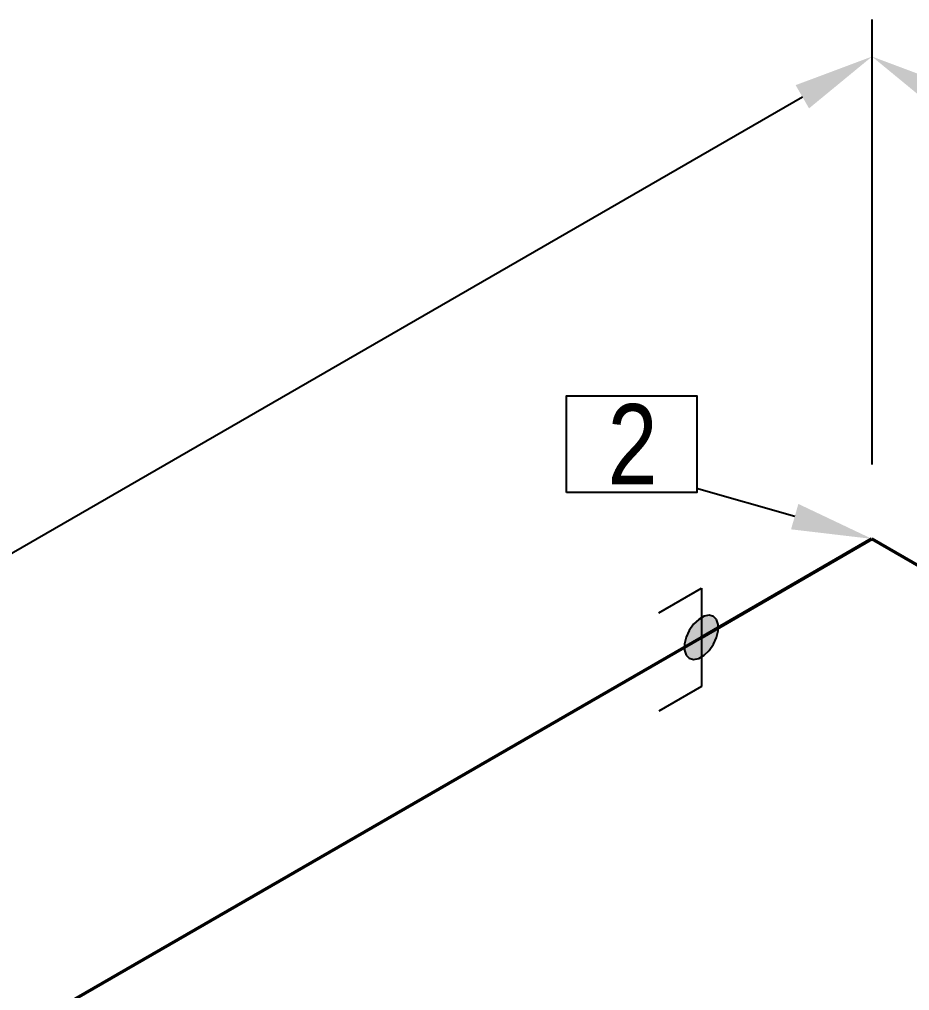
# Model space of a CAD drawing. Header units: millimetres. Extents: x 0 to 594, y 0 to 420.
# Drawn here: x 128.57 to 156.23, y 361.43 to 391.63 of the extents above; entities that cross this region are included whole.
import ezdxf
from ezdxf import colors
from ezdxf.entities.mleader import LeaderData, LeaderLine
from ezdxf.enums import TextEntityAlignment as Align
from ezdxf.math import Vec2, Vec3

# ---------------------------------------------------------------- set-up
doc = ezdxf.new("R2010")
doc.units = ezdxf.units.MM
doc.header["$LTSCALE"] = 0.25
for name, color, linetype in [('용접', 1, 'Continuous'), ('주석', 7, 'Continuous'), ('치수', 1, 'Continuous')]:
    doc.layers.add(name, color=color, linetype=linetype)
doc.layers.add('파이프 작은 보어', color=30, linetype='Continuous', lineweight=50)
doc.styles.add('AdskIsoAnnotation', font='arial.ttf', dxfattribs={"width": 0.8, "height": 1})
doc.styles.add('AdskIsoMetric', font='arial.ttf', dxfattribs={"width": 0.8, "height": 2.5})
doc.styles.add('AdskIsoMetric-30', font='arial.ttf', dxfattribs={"width": 0.8, "height": 2.5})
doc.styles.add('AdskIsoMetric30', font='arial.ttf', dxfattribs={"width": 0.8, "oblique": 30, "height": 2.5})
doc.styles.get("Standard").update_dxf_attribs({"font": 'arial.ttf'})
doc.dimstyles.new('AdskIsoMetric', dxfattribs={"dimtxt": 2.5, "dimasz": 2.5, "dimexe": 1, "dimexo": 2, "dimgap": 0.8, "dimtad": 1, "dimdec": 0, "dimrnd": 1, "dimzin": 0, "dimdsep": 46, "dimtxsty": 'AdskIsoMetric', "dimcen": 0, "dimclrt": 7, "dimadec": 0, "dimazin": 0, "dimtfac": 1, "dimtdec": 0, "dimtmove": 1, "dimatfit": 3, "dimfxl": 0, "dimfrac": 2, "dimtolj": 1, "dimtzin": 0, "dimarcsym": 0})

# ---------------------------------------------------------------- blocks, each defined once
blk = doc.blocks.new('*D35')
at = {"layer": 'Defpoints', "color": 0}
for p in [(155.067, 375.475), (202.293, 363.209), (202.293, 348.209)]:
    blk.add_point(p, dxfattribs=at)
at = {"layer": '치수', "color": 0, "lineweight": -2}
for p, q in [((155.067, 377.785), (155.067, 391.63)), ((157.232, 389.225), (200.128, 364.459)), ((202.293, 350.519), (202.293, 364.364))]:
    blk.add_line(p, q, dxfattribs=at)
at = {"layer": '치수', "color": 0}
for points in [[(157.44, 389.586), (157.024, 388.864), (155.067, 390.475)], [(200.337, 364.82), (199.92, 364.098), (202.293, 363.209)]]:
    blk.add_solid(points, dxfattribs=at)
at = {"layer": '치수', "color": 7, "insert": (178.68, 379.46), "char_height": 2.5, "attachment_point": 5, "rotation": 330, "style": 'AdskIsoMetric-30'}
blk.add_mtext('\\A1;188', dxfattribs=at)
blk = doc.blocks.new('*D36')
at = {"layer": 'Defpoints', "color": 0}
for p in [(155.067, 390.475), (155.067, 375.475), (37.569, 307.638)]:
    blk.add_point(p, dxfattribs=at)
at = {"layer": '치수', "color": 0, "lineweight": -2}
for p, q in [((155.067, 377.785), (155.067, 391.63)), ((39.734, 323.888), (152.902, 389.225)), ((37.569, 309.947), (37.569, 323.793))]:
    blk.add_line(p, q, dxfattribs=at)
at = {"layer": '치수', "color": 0}
for points in [[(152.693, 389.586), (153.11, 388.864), (155.067, 390.475)], [(39.526, 324.249), (39.942, 323.527), (37.569, 322.638)]]:
    blk.add_solid(points, dxfattribs=at)
at = {"layer": '치수', "color": 7, "insert": (96.098, 359.046), "char_height": 2.5, "attachment_point": 5, "rotation": 30, "style": 'AdskIsoMetric30'}
blk.add_mtext('\\A1;4196', dxfattribs=at)
blk = doc.blocks.new('엘보우-8-Iso2DSkew90')
at = {"color": 0, "linetype": 'ByBlock', "lineweight": -2, "extrusion": (-6.1894e-11, -0.816497, -0.57735)}
for p, q in [((-5.303, -3.062), (0, 0)), ((0, 0), (5.303, -3.062)), ((0, 0), (0, 0))]:
    blk.add_line(p, q, dxfattribs=at)
blk = doc.blocks.new('SocketWeld-1-IsoLeft')
blk.add_hatch(color=256).paths.add_polyline_path([(-0.0294, -0.0234), (-0.0291, -0.0234), (-0.0288, -0.0235), (-0.0285, -0.0236), (-0.0283, -0.0237), (-0.028, -0.0238), (-0.0277, -0.0239), (-0.0274, -0.0239), (-0.0271, -0.024), (-0.0268, -0.0241), (-0.0265, -0.0242), (-0.0263, -0.0243), (-0.026, -0.0244), (-0.0257, -0.0244), (-0.0254, -0.0245), (-0.0251, -0.0246), (-0.0248, -0.0247), (-0.0246, -0.0248), (-0.0243, -0.0249), (-0.024, -0.0249), (-0.0237, -0.025), (-0.0234, -0.0251), (-0.0231, -0.0252), (-0.0228, -0.0253), (-0.0226, -0.0254), (-0.0223, -0.0254), (-0.022, -0.0255), (-0.0217, -0.0256), (-0.0214, -0.0257), (-0.0211, -0.0258), (-0.0209, -0.0259), (-0.0206, -0.0259), (-0.0203, -0.026), (-0.02, -0.0261), (-0.0197, -0.0262), (-0.0194, -0.0263), (-0.0191, -0.0264), (-0.0189, -0.0265), (-0.0186, -0.0265), (-0.0183, -0.0266), (-0.018, -0.0267), (-0.0177, -0.0268), (-0.0174, -0.0269), (-0.0172, -0.027), (-0.0169, -0.027), (-0.0166, -0.0271), (-0.0163, -0.0272), (-0.016, -0.0273), (-0.0157, -0.0274), (-0.0155, -0.0275), (-0.0155, -0.0275), (-0.0151, -0.0275), (-0.0148, -0.0275), (-0.0145, -0.0275), (-0.0142, -0.0276), (-0.0139, -0.0276), (-0.0136, -0.0276), (-0.0132, -0.0277), (-0.0129, -0.0277), (-0.0126, -0.0277), (-0.0123, -0.0277), (-0.012, -0.0278), (-0.0117, -0.0278), (-0.0114, -0.0278), (-0.011, -0.0279), (-0.0107, -0.0279), (-0.0104, -0.0279), (-0.0101, -0.0279), (-0.0098, -0.028), (-0.0095, -0.028), (-0.0091, -0.028), (-0.0088, -0.0281), (-0.0085, -0.0281), (-0.0082, -0.0281), (-0.0079, -0.0281), (-0.0076, -0.0282), (-0.0073, -0.0282), (-0.0069, -0.0282), (-0.0066, -0.0283), (-0.0063, -0.0283), (-0.006, -0.0283), (-0.0057, -0.0283), (-0.0054, -0.0284), (-0.005, -0.0284), (-0.0047, -0.0284), (-0.0044, -0.0285), (-0.0041, -0.0285), (-0.0038, -0.0285), (-0.0035, -0.0286), (-0.0032, -0.0286), (-0.0028, -0.0286), (-0.0025, -0.0286), (-0.0022, -0.0287), (-0.0019, -0.0287), (-0.0016, -0.0287), (-0.0013, -0.0288), (-0.0009, -0.0288), (-0.0006, -0.0288), (-0.0003, -0.0288), (0, -0.0289), (0, -0.0289), (0.0003, -0.0288), (0.0006, -0.0288), (0.0009, -0.0288), (0.0013, -0.0288), (0.0016, -0.0287), (0.0019, -0.0287), (0.0022, -0.0287), (0.0025, -0.0286), (0.0028, -0.0286), (0.0032, -0.0286), (0.0035, -0.0286), (0.0038, -0.0285), (0.0041, -0.0285), (0.0044, -0.0285), (0.0047, -0.0284), (0.005, -0.0284), (0.0054, -0.0284), (0.0057, -0.0283), (0.006, -0.0283), (0.0063, -0.0283), (0.0066, -0.0283), (0.0069, -0.0282), (0.0073, -0.0282), (0.0076, -0.0282), (0.0079, -0.0281), (0.0082, -0.0281), (0.0085, -0.0281), (0.0088, -0.0281), (0.0091, -0.028), (0.0095, -0.028), (0.0098, -0.028), (0.0101, -0.0279), (0.0104, -0.0279), (0.0107, -0.0279), (0.011, -0.0279), (0.0114, -0.0278), (0.0117, -0.0278), (0.012, -0.0278), (0.0123, -0.0277), (0.0126, -0.0277), (0.0129, -0.0277), (0.0132, -0.0277), (0.0136, -0.0276), (0.0139, -0.0276), (0.0142, -0.0276), (0.0145, -0.0275), (0.0148, -0.0275), (0.0151, -0.0275), (0.0155, -0.0275), (0.0155, -0.0275), (0.0157, -0.0274), (0.016, -0.0273), (0.0163, -0.0272), (0.0166, -0.0271), (0.0169, -0.027), (0.0172, -0.027), (0.0174, -0.0269), (0.0177, -0.0268), (0.018, -0.0267), (0.0183, -0.0266), (0.0186, -0.0265), (0.0189, -0.0265), (0.0191, -0.0264), (0.0194, -0.0263), (0.0197, -0.0262), (0.02, -0.0261), (0.0203, -0.026), (0.0206, -0.0259), (0.0209, -0.0259), (0.0211, -0.0258), (0.0214, -0.0257), (0.0217, -0.0256), (0.022, -0.0255), (0.0223, -0.0254), (0.0226, -0.0254), (0.0228, -0.0253), (0.0231, -0.0252), (0.0234, -0.0251), (0.0237, -0.025), (0.024, -0.0249), (0.0243, -0.0249), (0.0246, -0.0248), (0.0248, -0.0247), (0.0251, -0.0246), (0.0254, -0.0245), (0.0257, -0.0244), (0.026, -0.0244), (0.0263, -0.0243), (0.0265, -0.0242), (0.0268, -0.0241), (0.0271, -0.024), (0.0274, -0.0239), (0.0277, -0.0239), (0.028, -0.0238), (0.0283, -0.0237), (0.0285, -0.0236), (0.0288, -0.0235), (0.0291, -0.0234), (0.0294, -0.0234), (0.0294, -0.0234), (0.0296, -0.0232), (0.0298, -0.0231), (0.0301, -0.023), (0.0303, -0.0228), (0.0305, -0.0227), (0.0307, -0.0226), (0.031, -0.0224), (0.0312, -0.0223), (0.0314, -0.0222), (0.0316, -0.0221), (0.0319, -0.0219), (0.0321, -0.0218), (0.0323, -0.0217), (0.0325, -0.0215), (0.0328, -0.0214), (0.033, -0.0213), (0.0332, -0.0211), (0.0335, -0.021), (0.0337, -0.0209), (0.0339, -0.0207), (0.0341, -0.0206), (0.0344, -0.0205), (0.0346, -0.0204), (0.0348, -0.0202), (0.035, -0.0201), (0.0353, -0.02), (0.0355, -0.0198), (0.0357, -0.0197), (0.0359, -0.0196), (0.0362, -0.0194), (0.0364, -0.0193), (0.0366, -0.0192), (0.0368, -0.0191), (0.0371, -0.0189), (0.0373, -0.0188), (0.0375, -0.0187), (0.0377, -0.0185), (0.038, -0.0184), (0.0382, -0.0183), (0.0384, -0.0181), (0.0386, -0.018), (0.0389, -0.0179), (0.0391, -0.0177), (0.0393, -0.0176), (0.0395, -0.0175), (0.0398, -0.0174), (0.04, -0.0172), (0.0402, -0.0171), (0.0405, -0.017), (0.0405, -0.017), (0.0406, -0.0168), (0.0407, -0.0166), (0.0409, -0.0165), (0.041, -0.0163), (0.0412, -0.0161), (0.0413, -0.016), (0.0415, -0.0158), (0.0416, -0.0157), (0.0418, -0.0155), (0.0419, -0.0153), (0.042, -0.0152), (0.0422, -0.015), (0.0423, -0.0148), (0.0425, -0.0147), (0.0426, -0.0145), (0.0428, -0.0143), (0.0429, -0.0142), (0.0431, -0.014), (0.0432, -0.0138), (0.0433, -0.0137), (0.0435, -0.0135), (0.0436, -0.0134), (0.0438, -0.0132), (0.0439, -0.013), (0.0441, -0.0129), (0.0442, -0.0127), (0.0444, -0.0125), (0.0445, -0.0124), (0.0447, -0.0122), (0.0448, -0.012), (0.0449, -0.0119), (0.0451, -0.0117), (0.0452, -0.0115), (0.0454, -0.0114), (0.0455, -0.0112), (0.0457, -0.0111), (0.0458, -0.0109), (0.046, -0.0107), (0.0461, -0.0106), (0.0462, -0.0104), (0.0464, -0.0102), (0.0465, -0.0101), (0.0467, -0.0099), (0.0468, -0.0097), (0.047, -0.0096), (0.0471, -0.0094), (0.0473, -0.0092), (0.0474, -0.0091), (0.0476, -0.0089), (0.0476, -0.0089), (0.0476, -0.0087), (0.0477, -0.0086), (0.0477, -0.0084), (0.0478, -0.0082), (0.0478, -0.008), (0.0479, -0.0078), (0.0479, -0.0076), (0.048, -0.0075), (0.048, -0.0073), (0.0481, -0.0071), (0.0481, -0.0069), (0.0482, -0.0067), (0.0482, -0.0066), (0.0483, -0.0064), (0.0483, -0.0062), (0.0484, -0.006), (0.0484, -0.0058), (0.0485, -0.0056), (0.0485, -0.0055), (0.0486, -0.0053), (0.0486, -0.0051), (0.0487, -0.0049), (0.0487, -0.0047), (0.0488, -0.0046), (0.0488, -0.0044), (0.0489, -0.0042), (0.0489, -0.004), (0.049, -0.0038), (0.049, -0.0036), (0.0491, -0.0035), (0.0491, -0.0033), (0.0492, -0.0031), (0.0492, -0.0029), (0.0493, -0.0027), (0.0493, -0.0025), (0.0494, -0.0024), (0.0494, -0.0022), (0.0495, -0.002), (0.0495, -0.0018), (0.0496, -0.0016), (0.0496, -0.0015), (0.0497, -0.0013), (0.0497, -0.0011), (0.0498, -0.0009), (0.0498, -0.0007), (0.0499, -0.0005), (0.0499, -0.0004), (0.05, -0.0002), (0.05, 0), (0.05, 0), (0.05, 0.0002), (0.0499, 0.0004), (0.0499, 0.0005), (0.0498, 0.0007), (0.0498, 0.0009), (0.0497, 0.0011), (0.0497, 0.0013), (0.0496, 0.0015), (0.0496, 0.0016), (0.0495, 0.0018), (0.0495, 0.002), (0.0494, 0.0022), (0.0494, 0.0024), (0.0493, 0.0025), (0.0493, 0.0027), (0.0492, 0.0029), (0.0492, 0.0031), (0.0491, 0.0033), (0.0491, 0.0035), (0.049, 0.0036), (0.049, 0.0038), (0.0489, 0.004), (0.0489, 0.0042), (0.0488, 0.0044), (0.0488, 0.0046), (0.0487, 0.0047), (0.0487, 0.0049), (0.0486, 0.0051), (0.0486, 0.0053), (0.0485, 0.0055), (0.0485, 0.0056), (0.0484, 0.0058), (0.0484, 0.006), (0.0483, 0.0062), (0.0483, 0.0064), (0.0482, 0.0066), (0.0482, 0.0067), (0.0481, 0.0069), (0.0481, 0.0071), (0.048, 0.0073), (0.048, 0.0075), (0.0479, 0.0076), (0.0479, 0.0078), (0.0478, 0.008), (0.0478, 0.0082), (0.0477, 0.0084), (0.0477, 0.0086), (0.0476, 0.0087), (0.0476, 0.0089), (0.0476, 0.0089), (0.0474, 0.0091), (0.0473, 0.0092), (0.0471, 0.0094), (0.047, 0.0096), (0.0468, 0.0097), (0.0467, 0.0099), (0.0465, 0.0101), (0.0464, 0.0102), (0.0462, 0.0104), (0.0461, 0.0106), (0.046, 0.0107), (0.0458, 0.0109), (0.0457, 0.0111), (0.0455, 0.0112), (0.0454, 0.0114), (0.0452, 0.0115), (0.0451, 0.0117), (0.0449, 0.0119), (0.0448, 0.012), (0.0447, 0.0122), (0.0445, 0.0124), (0.0444, 0.0125), (0.0442, 0.0127), (0.0441, 0.0129), (0.0439, 0.013), (0.0438, 0.0132), (0.0436, 0.0134), (0.0435, 0.0135), (0.0433, 0.0137), (0.0432, 0.0138), (0.0431, 0.014), (0.0429, 0.0142), (0.0428, 0.0143), (0.0426, 0.0145), (0.0425, 0.0147), (0.0423, 0.0148), (0.0422, 0.015), (0.042, 0.0152), (0.0419, 0.0153), (0.0418, 0.0155), (0.0416, 0.0157), (0.0415, 0.0158), (0.0413, 0.016), (0.0412, 0.0161), (0.041, 0.0163), (0.0409, 0.0165), (0.0407, 0.0166), (0.0406, 0.0168), (0.0405, 0.017), (0.0405, 0.017), (0.0402, 0.0171), (0.04, 0.0172), (0.0398, 0.0174), (0.0395, 0.0175), (0.0393, 0.0176), (0.0391, 0.0177), (0.0389, 0.0179), (0.0386, 0.018), (0.0384, 0.0181), (0.0382, 0.0183), (0.038, 0.0184), (0.0377, 0.0185), (0.0375, 0.0187), (0.0373, 0.0188), (0.0371, 0.0189), (0.0368, 0.0191), (0.0366, 0.0192), (0.0364, 0.0193), (0.0362, 0.0194), (0.0359, 0.0196), (0.0357, 0.0197), (0.0355, 0.0198), (0.0353, 0.02), (0.035, 0.0201), (0.0348, 0.0202), (0.0346, 0.0204), (0.0344, 0.0205), (0.0341, 0.0206), (0.0339, 0.0207), (0.0337, 0.0209), (0.0335, 0.021), (0.0332, 0.0211), (0.033, 0.0213), (0.0328, 0.0214), (0.0325, 0.0215), (0.0323, 0.0217), (0.0321, 0.0218), (0.0319, 0.0219), (0.0316, 0.0221), (0.0314, 0.0222), (0.0312, 0.0223), (0.031, 0.0224), (0.0307, 0.0226), (0.0305, 0.0227), (0.0303, 0.0228), (0.0301, 0.023), (0.0298, 0.0231), (0.0296, 0.0232), (0.0294, 0.0234), (0.0294, 0.0234), (0.0291, 0.0234), (0.0288, 0.0235), (0.0285, 0.0236), (0.0283, 0.0237), (0.028, 0.0238), (0.0277, 0.0239), (0.0274, 0.0239), (0.0271, 0.024), (0.0268, 0.0241), (0.0265, 0.0242), (0.0263, 0.0243), (0.026, 0.0244), (0.0257, 0.0244), (0.0254, 0.0245), (0.0251, 0.0246), (0.0248, 0.0247), (0.0246, 0.0248), (0.0243, 0.0249), (0.024, 0.0249), (0.0237, 0.025), (0.0234, 0.0251), (0.0231, 0.0252), (0.0228, 0.0253), (0.0226, 0.0254), (0.0223, 0.0254), (0.022, 0.0255), (0.0217, 0.0256), (0.0214, 0.0257), (0.0211, 0.0258), (0.0209, 0.0259), (0.0206, 0.0259), (0.0203, 0.026), (0.02, 0.0261), (0.0197, 0.0262), (0.0194, 0.0263), (0.0191, 0.0264), (0.0189, 0.0265), (0.0186, 0.0265), (0.0183, 0.0266), (0.018, 0.0267), (0.0177, 0.0268), (0.0174, 0.0269), (0.0172, 0.027), (0.0169, 0.027), (0.0166, 0.0271), (0.0163, 0.0272), (0.016, 0.0273), (0.0157, 0.0274), (0.0155, 0.0275), (0.0155, 0.0275), (0.0151, 0.0275), (0.0148, 0.0275), (0.0145, 0.0275), (0.0142, 0.0276), (0.0139, 0.0276), (0.0136, 0.0276), (0.0132, 0.0277), (0.0129, 0.0277), (0.0126, 0.0277), (0.0123, 0.0277), (0.012, 0.0278), (0.0117, 0.0278), (0.0114, 0.0278), (0.011, 0.0279), (0.0107, 0.0279), (0.0104, 0.0279), (0.0101, 0.0279), (0.0098, 0.028), (0.0095, 0.028), (0.0091, 0.028), (0.0088, 0.0281), (0.0085, 0.0281), (0.0082, 0.0281), (0.0079, 0.0281), (0.0076, 0.0282), (0.0073, 0.0282), (0.0069, 0.0282), (0.0066, 0.0283), (0.0063, 0.0283), (0.006, 0.0283), (0.0057, 0.0283), (0.0054, 0.0284), (0.005, 0.0284), (0.0047, 0.0284), (0.0044, 0.0285), (0.0041, 0.0285), (0.0038, 0.0285), (0.0035, 0.0286), (0.0032, 0.0286), (0.0028, 0.0286), (0.0025, 0.0286), (0.0022, 0.0287), (0.0019, 0.0287), (0.0016, 0.0287), (0.0013, 0.0288), (0.0009, 0.0288), (0.0006, 0.0288), (0.0003, 0.0288), (0, 0.0289), (0, 0.0289), (-0.0003, 0.0288), (-0.0006, 0.0288), (-0.0009, 0.0288), (-0.0013, 0.0288), (-0.0016, 0.0287), (-0.0019, 0.0287), (-0.0022, 0.0287), (-0.0025, 0.0286), (-0.0028, 0.0286), (-0.0032, 0.0286), (-0.0035, 0.0286), (-0.0038, 0.0285), (-0.0041, 0.0285), (-0.0044, 0.0285), (-0.0047, 0.0284), (-0.005, 0.0284), (-0.0054, 0.0284), (-0.0057, 0.0283), (-0.006, 0.0283), (-0.0063, 0.0283), (-0.0066, 0.0283), (-0.0069, 0.0282), (-0.0073, 0.0282), (-0.0076, 0.0282), (-0.0079, 0.0281), (-0.0082, 0.0281), (-0.0085, 0.0281), (-0.0088, 0.0281), (-0.0091, 0.028), (-0.0095, 0.028), (-0.0098, 0.028), (-0.0101, 0.0279), (-0.0104, 0.0279), (-0.0107, 0.0279), (-0.011, 0.0279), (-0.0114, 0.0278), (-0.0117, 0.0278), (-0.012, 0.0278), (-0.0123, 0.0277), (-0.0126, 0.0277), (-0.0129, 0.0277), (-0.0132, 0.0277), (-0.0136, 0.0276), (-0.0139, 0.0276), (-0.0142, 0.0276), (-0.0145, 0.0275), (-0.0148, 0.0275), (-0.0151, 0.0275), (-0.0155, 0.0275), (-0.0155, 0.0275), (-0.0157, 0.0274), (-0.016, 0.0273), (-0.0163, 0.0272), (-0.0166, 0.0271), (-0.0169, 0.027), (-0.0172, 0.027), (-0.0174, 0.0269), (-0.0177, 0.0268), (-0.018, 0.0267), (-0.0183, 0.0266), (-0.0186, 0.0265), (-0.0189, 0.0265), (-0.0191, 0.0264), (-0.0194, 0.0263), (-0.0197, 0.0262), (-0.02, 0.0261), (-0.0203, 0.026), (-0.0206, 0.0259), (-0.0209, 0.0259), (-0.0211, 0.0258), (-0.0214, 0.0257), (-0.0217, 0.0256), (-0.022, 0.0255), (-0.0223, 0.0254), (-0.0226, 0.0254), (-0.0228, 0.0253), (-0.0231, 0.0252), (-0.0234, 0.0251), (-0.0237, 0.025), (-0.024, 0.0249), (-0.0243, 0.0249), (-0.0246, 0.0248), (-0.0248, 0.0247), (-0.0251, 0.0246), (-0.0254, 0.0245), (-0.0257, 0.0244), (-0.026, 0.0244), (-0.0263, 0.0243), (-0.0265, 0.0242), (-0.0268, 0.0241), (-0.0271, 0.024), (-0.0274, 0.0239), (-0.0277, 0.0239), (-0.028, 0.0238), (-0.0283, 0.0237), (-0.0285, 0.0236), (-0.0288, 0.0235), (-0.0291, 0.0234), (-0.0294, 0.0234), (-0.0294, 0.0234), (-0.0296, 0.0232), (-0.0298, 0.0231), (-0.0301, 0.023), (-0.0303, 0.0228), (-0.0305, 0.0227), (-0.0307, 0.0226), (-0.031, 0.0224), (-0.0312, 0.0223), (-0.0314, 0.0222), (-0.0316, 0.0221), (-0.0319, 0.0219), (-0.0321, 0.0218), (-0.0323, 0.0217), (-0.0325, 0.0215), (-0.0328, 0.0214), (-0.033, 0.0213), (-0.0332, 0.0211), (-0.0335, 0.021), (-0.0337, 0.0209), (-0.0339, 0.0207), (-0.0341, 0.0206), (-0.0344, 0.0205), (-0.0346, 0.0204), (-0.0348, 0.0202), (-0.035, 0.0201), (-0.0353, 0.02), (-0.0355, 0.0198), (-0.0357, 0.0197), (-0.0359, 0.0196), (-0.0362, 0.0194), (-0.0364, 0.0193), (-0.0366, 0.0192), (-0.0368, 0.0191), (-0.0371, 0.0189), (-0.0373, 0.0188), (-0.0375, 0.0187), (-0.0377, 0.0185), (-0.038, 0.0184), (-0.0382, 0.0183), (-0.0384, 0.0181), (-0.0386, 0.018), (-0.0389, 0.0179), (-0.0391, 0.0177), (-0.0393, 0.0176), (-0.0395, 0.0175), (-0.0398, 0.0174), (-0.04, 0.0172), (-0.0402, 0.0171), (-0.0405, 0.017), (-0.0405, 0.017), (-0.0406, 0.0168), (-0.0407, 0.0166), (-0.0409, 0.0165), (-0.041, 0.0163), (-0.0412, 0.0161), (-0.0413, 0.016), (-0.0415, 0.0158), (-0.0416, 0.0157), (-0.0418, 0.0155), (-0.0419, 0.0153), (-0.042, 0.0152), (-0.0422, 0.015), (-0.0423, 0.0148), (-0.0425, 0.0147), (-0.0426, 0.0145), (-0.0428, 0.0143), (-0.0429, 0.0142), (-0.0431, 0.014), (-0.0432, 0.0138), (-0.0433, 0.0137), (-0.0435, 0.0135), (-0.0436, 0.0134), (-0.0438, 0.0132), (-0.0439, 0.013), (-0.0441, 0.0129), (-0.0442, 0.0127), (-0.0444, 0.0125), (-0.0445, 0.0124), (-0.0447, 0.0122), (-0.0448, 0.012), (-0.0449, 0.0119), (-0.0451, 0.0117), (-0.0452, 0.0115), (-0.0454, 0.0114), (-0.0455, 0.0112), (-0.0457, 0.0111), (-0.0458, 0.0109), (-0.046, 0.0107), (-0.0461, 0.0106), (-0.0462, 0.0104), (-0.0464, 0.0102), (-0.0465, 0.0101), (-0.0467, 0.0099), (-0.0468, 0.0097), (-0.047, 0.0096), (-0.0471, 0.0094), (-0.0473, 0.0092), (-0.0474, 0.0091), (-0.0476, 0.0089), (-0.0476, 0.0089), (-0.0476, 0.0087), (-0.0477, 0.0086), (-0.0477, 0.0084), (-0.0478, 0.0082), (-0.0478, 0.008), (-0.0479, 0.0078), (-0.0479, 0.0076), (-0.048, 0.0075), (-0.048, 0.0073), (-0.0481, 0.0071), (-0.0481, 0.0069), (-0.0482, 0.0067), (-0.0482, 0.0066), (-0.0483, 0.0064), (-0.0483, 0.0062), (-0.0484, 0.006), (-0.0484, 0.0058), (-0.0485, 0.0056), (-0.0485, 0.0055), (-0.0486, 0.0053), (-0.0486, 0.0051), (-0.0487, 0.0049), (-0.0487, 0.0047), (-0.0488, 0.0046), (-0.0488, 0.0044), (-0.0489, 0.0042), (-0.0489, 0.004), (-0.049, 0.0038), (-0.049, 0.0036), (-0.0491, 0.0035), (-0.0491, 0.0033), (-0.0492, 0.0031), (-0.0492, 0.0029), (-0.0493, 0.0027), (-0.0493, 0.0025), (-0.0494, 0.0024), (-0.0494, 0.0022), (-0.0495, 0.002), (-0.0495, 0.0018), (-0.0496, 0.0016), (-0.0496, 0.0015), (-0.0497, 0.0013), (-0.0497, 0.0011), (-0.0498, 0.0009), (-0.0498, 0.0007), (-0.0499, 0.0005), (-0.0499, 0.0004), (-0.05, 0.0002), (-0.05, 0), (-0.05, 0), (-0.05, -0.0002), (-0.0499, -0.0004), (-0.0499, -0.0005), (-0.0498, -0.0007), (-0.0498, -0.0009), (-0.0497, -0.0011), (-0.0497, -0.0013), (-0.0496, -0.0015), (-0.0496, -0.0016), (-0.0495, -0.0018), (-0.0495, -0.002), (-0.0494, -0.0022), (-0.0494, -0.0024), (-0.0493, -0.0025), (-0.0493, -0.0027), (-0.0492, -0.0029), (-0.0492, -0.0031), (-0.0491, -0.0033), (-0.0491, -0.0035), (-0.049, -0.0036), (-0.049, -0.0038), (-0.0489, -0.004), (-0.0489, -0.0042), (-0.0488, -0.0044), (-0.0488, -0.0046), (-0.0487, -0.0047), (-0.0487, -0.0049), (-0.0486, -0.0051), (-0.0486, -0.0053), (-0.0485, -0.0055), (-0.0485, -0.0056), (-0.0484, -0.0058), (-0.0484, -0.006), (-0.0483, -0.0062), (-0.0483, -0.0064), (-0.0482, -0.0066), (-0.0482, -0.0067), (-0.0481, -0.0069), (-0.0481, -0.0071), (-0.048, -0.0073), (-0.048, -0.0075), (-0.0479, -0.0076), (-0.0479, -0.0078), (-0.0478, -0.008), (-0.0478, -0.0082), (-0.0477, -0.0084), (-0.0477, -0.0086), (-0.0476, -0.0087), (-0.0476, -0.0089), (-0.0476, -0.0089), (-0.0474, -0.0091), (-0.0473, -0.0092), (-0.0471, -0.0094), (-0.047, -0.0096), (-0.0468, -0.0097), (-0.0467, -0.0099), (-0.0465, -0.0101), (-0.0464, -0.0102), (-0.0462, -0.0104), (-0.0461, -0.0106), (-0.046, -0.0107), (-0.0458, -0.0109), (-0.0457, -0.0111), (-0.0455, -0.0112), (-0.0454, -0.0114), (-0.0452, -0.0115), (-0.0451, -0.0117), (-0.0449, -0.0119), (-0.0448, -0.012), (-0.0447, -0.0122), (-0.0445, -0.0124), (-0.0444, -0.0125), (-0.0442, -0.0127), (-0.0441, -0.0129), (-0.0439, -0.013), (-0.0438, -0.0132), (-0.0436, -0.0134), (-0.0435, -0.0135), (-0.0433, -0.0137), (-0.0432, -0.0138), (-0.0431, -0.014), (-0.0429, -0.0142), (-0.0428, -0.0143), (-0.0426, -0.0145), (-0.0425, -0.0147), (-0.0423, -0.0148), (-0.0422, -0.015), (-0.042, -0.0152), (-0.0419, -0.0153), (-0.0418, -0.0155), (-0.0416, -0.0157), (-0.0415, -0.0158), (-0.0413, -0.016), (-0.0412, -0.0161), (-0.041, -0.0163), (-0.0409, -0.0165), (-0.0407, -0.0166), (-0.0406, -0.0168), (-0.0405, -0.017), (-0.0405, -0.017), (-0.0402, -0.0171), (-0.04, -0.0172), (-0.0398, -0.0174), (-0.0395, -0.0175), (-0.0393, -0.0176), (-0.0391, -0.0177), (-0.0389, -0.0179), (-0.0386, -0.018), (-0.0384, -0.0181), (-0.0382, -0.0183), (-0.038, -0.0184), (-0.0377, -0.0185), (-0.0375, -0.0187), (-0.0373, -0.0188), (-0.0371, -0.0189), (-0.0368, -0.0191), (-0.0366, -0.0192), (-0.0364, -0.0193), (-0.0362, -0.0194), (-0.0359, -0.0196), (-0.0357, -0.0197), (-0.0355, -0.0198), (-0.0353, -0.02), (-0.035, -0.0201), (-0.0348, -0.0202), (-0.0346, -0.0204), (-0.0344, -0.0205), (-0.0341, -0.0206), (-0.0339, -0.0207), (-0.0337, -0.0209), (-0.0335, -0.021), (-0.0332, -0.0211), (-0.033, -0.0213), (-0.0328, -0.0214), (-0.0325, -0.0215), (-0.0323, -0.0217), (-0.0321, -0.0218), (-0.0319, -0.0219), (-0.0316, -0.0221), (-0.0314, -0.0222), (-0.0312, -0.0223), (-0.031, -0.0224), (-0.0307, -0.0226), (-0.0305, -0.0227), (-0.0303, -0.0228), (-0.0301, -0.023), (-0.0298, -0.0231), (-0.0296, -0.0232)], flags=0)
at = {"color": 0, "linetype": 'ByBlock', "lineweight": -2, "extrusion": (0, 0.816497, 0.57735)}
for p, q in [((0, 0.1021), (0.0884, 0.051)), ((0.0884, 0.051), (-0.0884, -0.051)), ((-0.0294, 0.0234), (-0.0405, 0.017)), ((-0.0155, 0.0275), (-0.0294, 0.0234)), ((0, 0.0289), (-0.0155, 0.0275)), ((0.0155, 0.0275), (0, 0.0289)), ((0.0294, 0.0234), (0.0155, 0.0275)), ((0.0405, 0.017), (0.0294, 0.0234)), ((-0.0476, 0.0089), (-0.05, 0)), ((-0.05, 0), (-0.0476, -0.0089)), ((-0.0405, 0.017), (-0.0476, 0.0089)), ((0.0476, 0.0089), (0.0405, 0.017)), ((0.05, 0), (0.0476, 0.0089)), ((0.0476, -0.0089), (0.05, 0)), ((-0.0884, -0.051), (-0.1768, 0)), ((-0.0476, -0.0089), (-0.0405, -0.017)), ((-0.0405, -0.017), (-0.0294, -0.0234)), ((0.0294, -0.0234), (0.0405, -0.017)), ((0.0405, -0.017), (0.0476, -0.0089)), ((-0.0294, -0.0234), (-0.0155, -0.0275)), ((-0.0155, -0.0275), (0, -0.0289)), ((0, -0.0289), (0.0155, -0.0275)), ((0.0155, -0.0275), (0.0294, -0.0234))]:
    blk.add_line(p, q, dxfattribs=at)
blk = doc.blocks.new('AnnoRect')
at = {"color": 0, "linetype": 'ByBlock', "lineweight": -2}
blk.add_wipeout([(-0.81, -0.6), (-0.81, 0.6), (0.81, 0.6), (0.81, -0.6)], dxfattribs=at)
blk.add_lwpolyline([(-0.81, -0.6), (-0.81, 0.6), (0.81, 0.6), (0.81, -0.6)], close=True, dxfattribs=at)
at = {"color": 0, "linetype": 'ByBlock', "lineweight": -2, "style": 'AdskIsoAnnotation', "width": 0.8}
blk.add_attdef('XX', text='', height=1, dxfattribs=at).set_placement((0, 0), align=Align.MIDDLE_CENTER)

msp = doc.modelspace()

# ---------------------------------------------------------------- linework, layer by layer
at = {"layer": '파이프 작은 보어'}
msp.add_lwpolyline([(42.8722, 310.6997), (149.7635, 372.4135)], dxfattribs=at)

# ---------------------------------------------------------------- block references
at = {"layer": '용접', "xscale": 15, "yscale": 15, "zscale": 15, "rotation": 59.99999999833545}
msp.add_blockref('SocketWeld-1-IsoLeft', (149.7635, 372.4135), dxfattribs=at)
at = {"layer": '파이프 작은 보어'}
msp.add_blockref('엘보우-8-Iso2DSkew90', (155.0668, 375.4753), dxfattribs=at)

# ---------------------------------------------------------------- dimensions: what is measured, and where the dimension line sits
at = {"layer": '치수'}
for base, p1, p2, angle, text, override, picture, middle in [((155.0668, 390.4753), (37.5689, 307.6379), (155.0668, 375.4753), 30, '4196', {"dimtad": 0, "dimlfac": 30.926765, "dimtxsty": 'AdskIsoMetric30', "dimse1": 0, "dimse2": 0, "dimsd1": 0, "dimsd2": 0, "dimtmove": 1}, '*D36', (96.0979, 359.0465)), ((202.2932, 363.2091), (155.0668, 375.4753), (202.2932, 348.2091), 330, '188', {"dimtad": 0, "dimlfac": 3.438326, "dimtxsty": 'AdskIsoMetric-30', "dimse1": 0, "dimse2": 0, "dimsd1": 0, "dimsd2": 0, "dimtmove": 1}, '*D35', (178.68, 379.4601))]:
    dim = msp.add_linear_dim(base=base, p1=p1, p2=p2, angle=angle, text=text, dimstyle='AdskIsoMetric', override=override, dxfattribs=at)
    dim.commit()
    dim.dimension.update_dxf_attribs({"geometry": picture, "text_midpoint": middle, "dimtype": 160})

# ---------------------------------------------------------------- leaders
at = {"layer": '주석'}
ml = msp.add_multileader_mtext('Standard', dxfattribs=at)
ml.set_content('')
ml.set_leader_properties()
ml.build(insert=Vec2(0, 0))
ml.multileader.update_dxf_attribs({"dogleg_length": 0, "arrow_head_size": 2.5})
ctx = ml.context
ctx.base_point, ctx.arrow_head_size, ctx.plane_origin = Vec3(149.6165, 377.0447), 2.5, Vec3(-0.431, 12.9223)
notes = []
notes.append((ctx, [(0, (1, 1, 0), (149.6165, 377.0447), (-1, 0), 0, [(0, [(155.0668, 375.4753)], 0, [])])]))
ctx.mtext, ml.multileader.dxf.content_type = None, 0
for ctx, leaders in notes:
    for number, flags, end, landing, length, lines in leaders:
        leader = LeaderData()
        leader.index, (leader.has_last_leader_line, leader.has_dogleg_vector, leader.attachment_direction) = number, flags
        leader.last_leader_point, leader.dogleg_vector, leader.dogleg_length = Vec3(end), Vec3(landing), length
        for number, points, colour, breaks in lines:
            line = LeaderLine()
            line.index, line.vertices, line.color, line.breaks = number, Vec3.list(points), colors.encode_raw_color(colour), breaks
            leader.lines.append(line)
        ctx.leaders.append(leader)

# ---------------------------------------------------------------- next in the draw order: block references
ref = msp.add_blockref('AnnoRect', (147.5928, 378.4223), dxfattribs=dict(at, xscale=2.5, yscale=2.5, zscale=2.5))
ref.add_attrib('XX_001', '2', (146.8486, 377.1671), dxfattribs={"layer": '0', "color": 0, "linetype": 'ByBlock', "lineweight": -2, "height": 2.5, "style": 'AdskIsoAnnotation', "width": 0.8})

doc.saveas('drawing.dxf')
